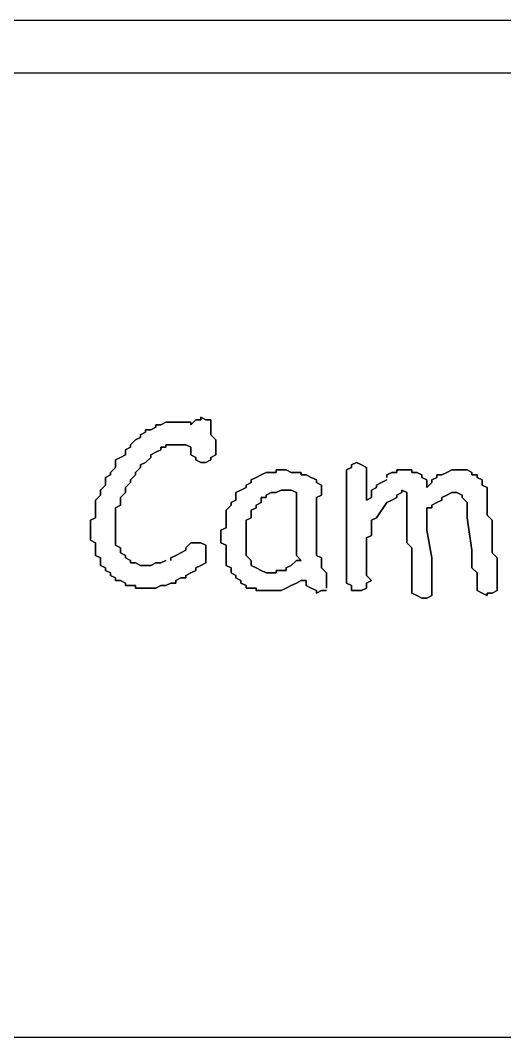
# Model space of a CAD drawing. Header units: metres. Extents: x 2.9 to 42.8, y 1.7 to 28.7.
# Drawn here: x 39.818 to 40.158, y 10.943 to 11.658 of the extents above; entities that cross this region are included whole.
import ezdxf

# ---------------------------------------------------------------- set-up
doc = ezdxf.new("R2010")
doc.units = ezdxf.units.M
doc.layers.add('NEGRO', color=7, linetype='Continuous')
doc.layers.add('VERDE', color=3, linetype='Continuous')

msp = doc.modelspace()

# ---------------------------------------------------------------- linework, layer by layer
at = {"layer": 'NEGRO', "lineweight": -3}
for points in [[(40.5836, 11.6575), (37.659, 11.6575)], [(40.5836, 11.6205), (37.659, 11.6205)], [(42.3545, 10.9432), (36.389, 10.9432)]]:
    msp.add_lwpolyline(points, dxfattribs=at)
at = {"layer": 'VERDE', "lineweight": -3}
for points in [[(39.9486, 11.3771), (39.945, 11.3788), (39.9486, 11.3771)], [(39.945, 11.3788), (39.945, 11.3771), (39.945, 11.3788)], [(39.9133, 11.3718), (39.9098, 11.37), (39.9133, 11.3718)], [(39.9168, 11.3736), (39.9133, 11.3736), (39.9168, 11.3736)], [(39.9133, 11.3736), (39.9133, 11.3718), (39.9133, 11.3736)], [(39.9203, 11.3753), (39.9168, 11.3736), (39.9203, 11.3753)], [(39.9239, 11.3753), (39.9203, 11.3753), (39.9239, 11.3753)], [(39.9274, 11.3753), (39.9239, 11.3753), (39.9274, 11.3753)], [(39.9309, 11.3753), (39.9274, 11.3753), (39.9309, 11.3753)], [(39.9344, 11.3753), (39.9309, 11.3753), (39.9344, 11.3753)], [(39.938, 11.3753), (39.9344, 11.3753), (39.938, 11.3753)], [(39.9415, 11.3771), (39.938, 11.3736), (39.9415, 11.3771)], [(39.938, 11.3736), (39.938, 11.3753), (39.938, 11.3736)], [(39.945, 11.3771), (39.9415, 11.3771), (39.945, 11.3771)], [(39.9521, 11.3771), (39.9486, 11.3771), (39.9521, 11.3771)], [(39.9521, 11.3753), (39.9521, 11.3771), (39.9521, 11.3753)], [(39.9521, 11.3718), (39.9521, 11.3753), (39.9521, 11.3718)], [(39.9521, 11.3683), (39.9521, 11.3718), (39.9521, 11.3683)], [(39.9027, 11.3647), (39.8992, 11.363), (39.9027, 11.3647)], [(39.9062, 11.3683), (39.9027, 11.3665), (39.9062, 11.3683)], [(39.9027, 11.3665), (39.9027, 11.3647), (39.9027, 11.3665)], [(39.9098, 11.37), (39.9062, 11.37), (39.9098, 11.37)], [(39.9062, 11.37), (39.9062, 11.3683), (39.9062, 11.37)], [(39.9521, 11.3665), (39.9521, 11.3683), (39.9521, 11.3665)], [(39.9556, 11.363), (39.9521, 11.3665), (39.9556, 11.363)], [(39.8956, 11.3577), (39.8921, 11.3559), (39.8956, 11.3577)], [(39.8992, 11.363), (39.8956, 11.3594), (39.8992, 11.363)], [(39.8956, 11.3594), (39.8956, 11.3577), (39.8956, 11.3594)], [(39.9168, 11.3559), (39.9168, 11.3577), (39.9168, 11.3559)], [(39.9168, 11.3577), (39.9203, 11.3577), (39.9168, 11.3577)], [(39.9203, 11.3577), (39.9203, 11.3594), (39.9203, 11.3577)], [(39.9203, 11.3594), (39.9239, 11.3594), (39.9203, 11.3594)], [(39.9239, 11.3594), (39.9274, 11.3594), (39.9239, 11.3594)], [(39.9274, 11.3594), (39.9309, 11.3594), (39.9274, 11.3594)], [(39.9309, 11.3594), (39.9344, 11.3594), (39.9309, 11.3594)], [(39.9344, 11.3594), (39.938, 11.3577), (39.9344, 11.3594)], [(39.938, 11.3577), (39.938, 11.3559), (39.938, 11.3577)], [(39.9556, 11.3612), (39.9556, 11.363), (39.9556, 11.3612)], [(39.9556, 11.3577), (39.9556, 11.3612), (39.9556, 11.3577)], [(39.9556, 11.3559), (39.9556, 11.3577), (39.9556, 11.3559)], [(39.8886, 11.3506), (39.8851, 11.3489), (39.8886, 11.3506)], [(39.8921, 11.3524), (39.8886, 11.3506), (39.8921, 11.3524)], [(39.8921, 11.3559), (39.8921, 11.3524), (39.8921, 11.3559)], [(39.9062, 11.3471), (39.9098, 11.3506), (39.9062, 11.3471)], [(39.9098, 11.3524), (39.9133, 11.3542), (39.9098, 11.3524)], [(39.9098, 11.3506), (39.9098, 11.3524), (39.9098, 11.3506)], [(39.9133, 11.3542), (39.9168, 11.3559), (39.9133, 11.3542)], [(39.938, 11.3559), (39.938, 11.3524), (39.938, 11.3559)], [(39.938, 11.3524), (39.9415, 11.3506), (39.938, 11.3524)], [(39.9415, 11.3506), (39.9415, 11.3489), (39.9415, 11.3506)], [(39.9521, 11.3506), (39.9556, 11.3524), (39.9521, 11.3506)], [(39.9521, 11.3489), (39.9521, 11.3506), (39.9521, 11.3489)], [(39.9556, 11.3524), (39.9556, 11.3559), (39.9556, 11.3524)], [(39.8851, 11.3436), (39.8815, 11.34), (39.8851, 11.3436)], [(39.8851, 11.3489), (39.8851, 11.3453), (39.8851, 11.3489)], [(39.8851, 11.3453), (39.8851, 11.3436), (39.8851, 11.3453)], [(39.8992, 11.34), (39.9027, 11.3436), (39.8992, 11.34)], [(39.9027, 11.3453), (39.9062, 11.3471), (39.9027, 11.3453)], [(39.9027, 11.3436), (39.9027, 11.3453), (39.9027, 11.3436)], [(39.9415, 11.3489), (39.945, 11.3471), (39.9415, 11.3489)], [(39.945, 11.3471), (39.9486, 11.3471), (39.945, 11.3471)], [(39.9486, 11.3471), (39.9521, 11.3489), (39.9486, 11.3471)], [(40.0509, 11.3436), (40.0473, 11.3418), (40.0509, 11.3436)], [(40.0544, 11.3471), (40.0509, 11.3453), (40.0544, 11.3471)], [(40.0509, 11.3453), (40.0509, 11.3436), (40.0509, 11.3453)], [(40.0579, 11.3453), (40.0544, 11.3471), (40.0579, 11.3453)], [(40.0614, 11.3436), (40.0579, 11.3453), (40.0614, 11.3436)], [(40.0614, 11.3418), (40.0614, 11.3436), (40.0614, 11.3418)], [(39.8815, 11.3383), (39.878, 11.3365), (39.8815, 11.3383)], [(39.878, 11.3365), (39.878, 11.333), (39.878, 11.3365)], [(39.8815, 11.34), (39.8815, 11.3383), (39.8815, 11.34)], [(39.8956, 11.3348), (39.8992, 11.3383), (39.8956, 11.3348)], [(39.8992, 11.3383), (39.8992, 11.34), (39.8992, 11.3383)], [(39.9838, 11.3365), (39.9803, 11.3348), (39.9838, 11.3365)], [(39.9874, 11.3383), (39.9838, 11.3365), (39.9874, 11.3383)], [(39.9909, 11.34), (39.9874, 11.3383), (39.9909, 11.34)], [(39.9944, 11.34), (39.9909, 11.34), (39.9944, 11.34)], [(39.9979, 11.34), (39.9944, 11.34), (39.9979, 11.34)], [(40.0015, 11.3418), (39.9979, 11.3418), (40.0015, 11.3418)], [(39.9979, 11.3418), (39.9979, 11.34), (39.9979, 11.3418)], [(40.005, 11.3418), (40.0015, 11.3418), (40.005, 11.3418)], [(40.0085, 11.34), (40.005, 11.3418), (40.0085, 11.34)], [(40.0121, 11.34), (40.0085, 11.34), (40.0121, 11.34)], [(40.0156, 11.34), (40.0121, 11.34), (40.0156, 11.34)], [(40.0156, 11.3383), (40.0156, 11.34), (40.0156, 11.3383)], [(40.0191, 11.3383), (40.0156, 11.3383), (40.0191, 11.3383)], [(40.0226, 11.3365), (40.0191, 11.3383), (40.0226, 11.3365)], [(40.0262, 11.3348), (40.0226, 11.3365), (40.0262, 11.3348)], [(40.0473, 11.3418), (40.0473, 11.3383), (40.0473, 11.3418)], [(40.0473, 11.3383), (40.0473, 11.3365), (40.0473, 11.3383)], [(40.0473, 11.3365), (40.0473, 11.333), (40.0473, 11.3365)], [(40.0614, 11.3383), (40.0614, 11.3418), (40.0614, 11.3383)], [(40.0614, 11.3365), (40.0614, 11.3383), (40.0614, 11.3365)], [(40.0614, 11.333), (40.0614, 11.3365), (40.0614, 11.333)], [(40.0791, 11.34), (40.0756, 11.3383), (40.0791, 11.34)], [(40.0756, 11.3383), (40.0756, 11.3365), (40.0756, 11.3383)], [(40.0826, 11.34), (40.0791, 11.34), (40.0826, 11.34)], [(40.0861, 11.3418), (40.0826, 11.3418), (40.0861, 11.3418)], [(40.0826, 11.3418), (40.0826, 11.34), (40.0826, 11.3418)], [(40.0897, 11.3418), (40.0861, 11.3418), (40.0897, 11.3418)], [(40.0932, 11.3418), (40.0897, 11.3418), (40.0932, 11.3418)], [(40.0932, 11.34), (40.0932, 11.3418), (40.0932, 11.34)], [(40.0967, 11.34), (40.0932, 11.34), (40.0967, 11.34)], [(40.1003, 11.3383), (40.0967, 11.34), (40.1003, 11.3383)], [(40.1003, 11.3365), (40.1003, 11.3383), (40.1003, 11.3365)], [(40.1038, 11.3348), (40.1003, 11.3365), (40.1038, 11.3348)], [(40.1108, 11.3365), (40.1073, 11.3348), (40.1108, 11.3365)], [(40.1144, 11.3383), (40.1108, 11.3383), (40.1144, 11.3383)], [(40.1108, 11.3383), (40.1108, 11.3365), (40.1108, 11.3383)], [(40.1179, 11.34), (40.1144, 11.3383), (40.1179, 11.34)], [(40.1214, 11.3418), (40.1179, 11.34), (40.1214, 11.3418)], [(40.1249, 11.3418), (40.1214, 11.3418), (40.1249, 11.3418)], [(40.1285, 11.3418), (40.1249, 11.3418), (40.1285, 11.3418)], [(40.132, 11.3418), (40.1285, 11.3418), (40.132, 11.3418)], [(40.1355, 11.34), (40.132, 11.3418), (40.1355, 11.34)], [(40.1355, 11.3383), (40.1355, 11.34), (40.1355, 11.3383)], [(40.1391, 11.3383), (40.1355, 11.3383), (40.1391, 11.3383)], [(40.1391, 11.3365), (40.1391, 11.3383), (40.1391, 11.3365)], [(40.1426, 11.3348), (40.1391, 11.3365), (40.1426, 11.3348)], [(39.878, 11.3312), (39.8745, 11.3277), (39.878, 11.3312)], [(39.878, 11.333), (39.878, 11.3312), (39.878, 11.333)], [(39.8921, 11.3295), (39.8956, 11.333), (39.8921, 11.3295)], [(39.8921, 11.3277), (39.8921, 11.3295), (39.8921, 11.3277)], [(39.8956, 11.333), (39.8956, 11.3348), (39.8956, 11.333)], [(39.9768, 11.3295), (39.9732, 11.3277), (39.9768, 11.3295)], [(39.9803, 11.333), (39.9768, 11.3312), (39.9803, 11.333)], [(39.9768, 11.3312), (39.9768, 11.3295), (39.9768, 11.3312)], [(39.9803, 11.3348), (39.9803, 11.333), (39.9803, 11.3348)], [(40.0262, 11.333), (40.0262, 11.3348), (40.0262, 11.333)], [(40.0297, 11.3312), (40.0262, 11.333), (40.0297, 11.3312)], [(40.0297, 11.3295), (40.0297, 11.3312), (40.0297, 11.3295)], [(40.0297, 11.3277), (40.0297, 11.3295), (40.0297, 11.3277)], [(40.0473, 11.333), (40.0473, 11.3295), (40.0473, 11.333)], [(40.0473, 11.3295), (40.0473, 11.3277), (40.0473, 11.3295)], [(40.0614, 11.3312), (40.0614, 11.333), (40.0614, 11.3312)], [(40.0614, 11.3295), (40.0614, 11.3312), (40.0614, 11.3295)], [(40.0614, 11.3206), (40.0614, 11.3295), (40.0614, 11.3206)], [(40.0685, 11.3295), (40.065, 11.3277), (40.0685, 11.3295)], [(40.072, 11.333), (40.0685, 11.3312), (40.072, 11.333)], [(40.0685, 11.3312), (40.0685, 11.3295), (40.0685, 11.3312)], [(40.0756, 11.3348), (40.072, 11.333), (40.0756, 11.3348)], [(40.1038, 11.3312), (40.1038, 11.3348), (40.1038, 11.3312)], [(40.1073, 11.333), (40.1038, 11.3295), (40.1073, 11.333)], [(40.1038, 11.3295), (40.1038, 11.3312), (40.1038, 11.3295)], [(40.1073, 11.3348), (40.1073, 11.333), (40.1073, 11.3348)], [(40.1426, 11.3312), (40.1426, 11.3348), (40.1426, 11.3312)], [(40.1461, 11.3295), (40.1426, 11.3312), (40.1461, 11.3295)], [(40.1461, 11.3277), (40.1461, 11.3295), (40.1461, 11.3277)], [(39.8745, 11.3242), (39.8709, 11.3206), (39.8745, 11.3242)], [(39.8745, 11.3277), (39.8745, 11.3259), (39.8745, 11.3277)], [(39.8745, 11.3259), (39.8745, 11.3242), (39.8745, 11.3259)], [(39.8886, 11.3224), (39.8921, 11.3259), (39.8886, 11.3224)], [(39.8886, 11.3206), (39.8886, 11.3224), (39.8886, 11.3206)], [(39.8921, 11.3259), (39.8921, 11.3277), (39.8921, 11.3259)], [(39.9732, 11.3277), (39.9697, 11.3259), (39.9732, 11.3277)], [(39.9697, 11.3259), (39.9697, 11.3242), (39.9697, 11.3259)], [(39.9697, 11.3242), (39.9697, 11.3206), (39.9697, 11.3242)], [(39.9874, 11.3189), (39.9874, 11.3224), (39.9874, 11.3189)], [(39.9874, 11.3224), (39.9909, 11.3224), (39.9874, 11.3224)], [(39.9909, 11.3242), (39.9944, 11.3259), (39.9909, 11.3242)], [(39.9909, 11.3224), (39.9909, 11.3242), (39.9909, 11.3224)], [(39.9944, 11.3259), (39.9979, 11.3259), (39.9944, 11.3259)], [(39.9979, 11.3259), (40.0015, 11.3277), (39.9979, 11.3259)], [(40.0015, 11.3277), (40.005, 11.3277), (40.0015, 11.3277)], [(40.005, 11.3277), (40.0085, 11.3277), (40.005, 11.3277)], [(40.0085, 11.3277), (40.0121, 11.3259), (40.0085, 11.3277)], [(40.0121, 11.3259), (40.0121, 11.3242), (40.0121, 11.3259)], [(40.0121, 11.3242), (40.0121, 11.3224), (40.0121, 11.3242)], [(40.0121, 11.3224), (40.0121, 11.3189), (40.0121, 11.3224)], [(40.0262, 11.3224), (40.0297, 11.3242), (40.0262, 11.3224)], [(40.0262, 11.3189), (40.0262, 11.3224), (40.0262, 11.3189)], [(40.0297, 11.3242), (40.0297, 11.3277), (40.0297, 11.3242)], [(40.0473, 11.3277), (40.0473, 11.3259), (40.0473, 11.3277)], [(40.0473, 11.3259), (40.0473, 11.3224), (40.0473, 11.3259)], [(40.0473, 11.3224), (40.0473, 11.3206), (40.0473, 11.3224)], [(40.065, 11.3224), (40.0614, 11.3206), (40.065, 11.3224)], [(40.065, 11.3277), (40.065, 11.3259), (40.065, 11.3277)], [(40.065, 11.3259), (40.065, 11.3224), (40.065, 11.3259)], [(40.0791, 11.3206), (40.0826, 11.3224), (40.0791, 11.3206)], [(40.0826, 11.3242), (40.0861, 11.3259), (40.0826, 11.3242)], [(40.0826, 11.3224), (40.0826, 11.3242), (40.0826, 11.3224)], [(40.0861, 11.3259), (40.0861, 11.3277), (40.0861, 11.3259)], [(40.0861, 11.3277), (40.0897, 11.3259), (40.0861, 11.3277)], [(40.0897, 11.3259), (40.0897, 11.3224), (40.0897, 11.3259)], [(40.0897, 11.3224), (40.0897, 11.3206), (40.0897, 11.3224)], [(40.1144, 11.3224), (40.1179, 11.3242), (40.1144, 11.3224)], [(40.1144, 11.3206), (40.1144, 11.3224), (40.1144, 11.3206)], [(40.1179, 11.3242), (40.1214, 11.3259), (40.1179, 11.3242)], [(40.1214, 11.3259), (40.1249, 11.3259), (40.1214, 11.3259)], [(40.1249, 11.3259), (40.1285, 11.3242), (40.1249, 11.3259)], [(40.1285, 11.3242), (40.1285, 11.3224), (40.1285, 11.3242)], [(40.1285, 11.3224), (40.132, 11.3189), (40.1285, 11.3224)], [(40.1461, 11.3259), (40.1461, 11.3277), (40.1461, 11.3259)], [(40.1461, 11.3242), (40.1461, 11.3259), (40.1461, 11.3242)], [(40.1461, 11.3206), (40.1461, 11.3242), (40.1461, 11.3206)], [(39.8709, 11.3206), (39.8709, 11.3189), (39.8709, 11.3206)], [(39.8709, 11.3189), (39.8709, 11.3153), (39.8709, 11.3189)], [(39.8709, 11.3153), (39.8709, 11.3136), (39.8709, 11.3153)], [(39.8851, 11.3153), (39.8886, 11.3171), (39.8851, 11.3153)], [(39.8851, 11.3136), (39.8851, 11.3153), (39.8851, 11.3136)], [(39.8886, 11.3171), (39.8886, 11.3206), (39.8886, 11.3171)], [(39.9662, 11.3171), (39.9627, 11.3136), (39.9662, 11.3171)], [(39.9697, 11.3206), (39.9662, 11.3189), (39.9697, 11.3206)], [(39.9662, 11.3189), (39.9662, 11.3171), (39.9662, 11.3189)], [(39.9803, 11.3136), (39.9838, 11.3153), (39.9803, 11.3136)], [(39.9838, 11.3171), (39.9874, 11.3189), (39.9838, 11.3171)], [(39.9838, 11.3153), (39.9838, 11.3171), (39.9838, 11.3153)], [(40.0121, 11.3189), (40.0121, 11.3171), (40.0121, 11.3189)], [(40.0121, 11.3171), (40.0121, 11.3153), (40.0121, 11.3171)], [(40.0121, 11.3153), (40.0121, 11.3118), (40.0121, 11.3153)], [(40.0262, 11.3153), (40.0262, 11.3189), (40.0262, 11.3153)], [(40.0262, 11.3136), (40.0262, 11.3153), (40.0262, 11.3136)], [(40.0473, 11.3206), (40.0473, 11.3171), (40.0473, 11.3206)], [(40.0473, 11.3171), (40.0473, 11.3153), (40.0473, 11.3171)], [(40.0473, 11.3153), (40.0473, 11.3118), (40.0473, 11.3153)], [(40.0685, 11.3083), (40.0756, 11.3189), (40.0685, 11.3083)], [(40.0756, 11.3189), (40.0791, 11.3206), (40.0756, 11.3189)], [(40.0897, 11.3206), (40.0897, 11.3171), (40.0897, 11.3206)], [(40.0897, 11.3171), (40.0897, 11.3136), (40.0897, 11.3171)], [(40.1038, 11.3136), (40.1038, 11.3153), (40.1038, 11.3136)], [(40.1038, 11.3153), (40.1073, 11.3153), (40.1038, 11.3153)], [(40.1073, 11.3171), (40.1108, 11.3189), (40.1073, 11.3171)], [(40.1073, 11.3153), (40.1073, 11.3171), (40.1073, 11.3153)], [(40.1108, 11.3189), (40.1144, 11.3206), (40.1108, 11.3189)], [(40.132, 11.3189), (40.132, 11.3171), (40.132, 11.3189)], [(40.132, 11.3171), (40.132, 11.3136), (40.132, 11.3171)], [(40.1461, 11.3171), (40.1461, 11.3206), (40.1461, 11.3171)], [(40.1461, 11.3136), (40.1461, 11.3171), (40.1461, 11.3136)], [(39.8709, 11.3083), (39.8674, 11.3065), (39.8709, 11.3083)], [(39.8709, 11.3136), (39.8709, 11.3118), (39.8709, 11.3136)], [(39.8709, 11.3118), (39.8709, 11.3083), (39.8709, 11.3118)], [(39.8851, 11.3101), (39.8851, 11.3136), (39.8851, 11.3101)], [(39.8851, 11.3083), (39.8851, 11.3101), (39.8851, 11.3083)], [(39.8851, 11.3065), (39.8851, 11.3083), (39.8851, 11.3065)], [(39.9627, 11.3136), (39.9627, 11.3118), (39.9627, 11.3136)], [(39.9627, 11.3118), (39.9627, 11.3101), (39.9627, 11.3118)], [(39.9627, 11.3101), (39.9627, 11.3065), (39.9627, 11.3101)], [(39.9768, 11.3065), (39.9803, 11.3083), (39.9768, 11.3065)], [(39.9803, 11.3118), (39.9803, 11.3136), (39.9803, 11.3118)], [(39.9803, 11.3083), (39.9803, 11.3118), (39.9803, 11.3083)], [(40.0121, 11.3118), (40.0121, 11.3101), (40.0121, 11.3118)], [(40.0121, 11.3101), (40.0121, 11.3083), (40.0121, 11.3101)], [(40.0121, 11.3083), (40.0121, 11.3065), (40.0121, 11.3083)], [(40.0262, 11.3118), (40.0262, 11.3136), (40.0262, 11.3118)], [(40.0262, 11.3101), (40.0262, 11.3118), (40.0262, 11.3101)], [(40.0262, 11.3065), (40.0262, 11.3101), (40.0262, 11.3065)], [(40.0473, 11.3118), (40.0473, 11.3083), (40.0473, 11.3118)], [(40.0473, 11.3083), (40.0473, 11.3065), (40.0473, 11.3083)], [(40.065, 11.3065), (40.0685, 11.3083), (40.065, 11.3065)], [(40.0897, 11.3136), (40.0897, 11.3118), (40.0897, 11.3136)], [(40.0897, 11.3118), (40.0897, 11.3101), (40.0897, 11.3118)], [(40.0897, 11.3101), (40.0897, 11.3083), (40.0897, 11.3101)], [(40.0897, 11.3083), (40.0897, 11.3048), (40.0897, 11.3083)], [(40.1038, 11.3118), (40.1038, 11.3136), (40.1038, 11.3118)], [(40.1038, 11.3083), (40.1038, 11.3118), (40.1038, 11.3083)], [(40.1038, 11.3065), (40.1038, 11.3083), (40.1038, 11.3065)], [(40.132, 11.3136), (40.132, 11.3118), (40.132, 11.3136)], [(40.132, 11.3118), (40.132, 11.3083), (40.132, 11.3118)], [(40.132, 11.3083), (40.1355, 11.2854), (40.132, 11.3083)], [(40.1461, 11.3101), (40.1461, 11.3136), (40.1461, 11.3101)], [(40.1496, 11.3065), (40.1461, 11.3101), (40.1496, 11.3065)], [(39.8674, 11.3065), (39.8674, 11.3048), (39.8674, 11.3065)], [(39.8674, 11.3048), (39.8674, 11.3012), (39.8674, 11.3048)], [(39.8674, 11.3012), (39.8674, 11.2995), (39.8674, 11.3012)], [(39.8851, 11.303), (39.8851, 11.3065), (39.8851, 11.303)], [(39.8851, 11.3012), (39.8851, 11.303), (39.8851, 11.3012)], [(39.8851, 11.2995), (39.8851, 11.3012), (39.8851, 11.2995)], [(39.9627, 11.3012), (39.9591, 11.2995), (39.9627, 11.3012)], [(39.9627, 11.3065), (39.9627, 11.3048), (39.9627, 11.3065)], [(39.9627, 11.3048), (39.9627, 11.3012), (39.9627, 11.3048)], [(39.9768, 11.3048), (39.9768, 11.3065), (39.9768, 11.3048)], [(39.9768, 11.3012), (39.9768, 11.3048), (39.9768, 11.3012)], [(39.9768, 11.2995), (39.9768, 11.3012), (39.9768, 11.2995)], [(40.0121, 11.3065), (40.0121, 11.3048), (40.0121, 11.3065)], [(40.0121, 11.3048), (40.0121, 11.303), (40.0121, 11.3048)], [(40.0121, 11.303), (40.0121, 11.2995), (40.0121, 11.303)], [(40.0262, 11.3048), (40.0262, 11.3065), (40.0262, 11.3048)], [(40.0262, 11.3012), (40.0262, 11.3048), (40.0262, 11.3012)], [(40.0262, 11.2977), (40.0262, 11.3012), (40.0262, 11.2977)], [(40.0473, 11.3065), (40.0473, 11.3048), (40.0473, 11.3065)], [(40.0473, 11.3048), (40.0473, 11.303), (40.0473, 11.3048)], [(40.0473, 11.303), (40.0473, 11.2995), (40.0473, 11.303)], [(40.065, 11.3048), (40.065, 11.3065), (40.065, 11.3048)], [(40.065, 11.303), (40.065, 11.3048), (40.065, 11.303)], [(40.065, 11.3012), (40.065, 11.303), (40.065, 11.3012)], [(40.065, 11.2995), (40.065, 11.3012), (40.065, 11.2995)], [(40.0897, 11.3048), (40.0897, 11.303), (40.0897, 11.3048)], [(40.0897, 11.303), (40.0897, 11.2995), (40.0897, 11.303)], [(40.1038, 11.303), (40.1038, 11.3065), (40.1038, 11.303)], [(40.1038, 11.3012), (40.1038, 11.303), (40.1038, 11.3012)], [(40.1038, 11.2995), (40.1038, 11.3012), (40.1038, 11.2995)], [(40.1496, 11.3048), (40.1496, 11.3065), (40.1496, 11.3048)], [(40.1496, 11.303), (40.1496, 11.3048), (40.1496, 11.303)], [(40.1496, 11.3012), (40.1496, 11.303), (40.1496, 11.3012)], [(40.1496, 11.2977), (40.1496, 11.3012), (40.1496, 11.2977)], [(39.8674, 11.2995), (39.8674, 11.2977), (39.8674, 11.2995)], [(39.8674, 11.2977), (39.8674, 11.2959), (39.8674, 11.2977)], [(39.8674, 11.2959), (39.8674, 11.2924), (39.8674, 11.2959)], [(39.8851, 11.2959), (39.8851, 11.2995), (39.8851, 11.2959)], [(39.8851, 11.2942), (39.8851, 11.2959), (39.8851, 11.2942)], [(39.8851, 11.2907), (39.8851, 11.2942), (39.8851, 11.2907)], [(39.9591, 11.2995), (39.9591, 11.2959), (39.9591, 11.2995)], [(39.9591, 11.2959), (39.9591, 11.2942), (39.9591, 11.2959)], [(39.9591, 11.2942), (39.9591, 11.2907), (39.9591, 11.2942)], [(39.9768, 11.2959), (39.9768, 11.2995), (39.9768, 11.2959)], [(39.9768, 11.2924), (39.9768, 11.2959), (39.9768, 11.2924)], [(40.0121, 11.2995), (40.0121, 11.2977), (40.0121, 11.2995)], [(40.0121, 11.2977), (40.0121, 11.2942), (40.0121, 11.2977)], [(40.0121, 11.2942), (40.0121, 11.2924), (40.0121, 11.2942)], [(40.0262, 11.2942), (40.0262, 11.2977), (40.0262, 11.2942)], [(40.0262, 11.2907), (40.0262, 11.2942), (40.0262, 11.2907)], [(40.0473, 11.2995), (40.0473, 11.2977), (40.0473, 11.2995)], [(40.0473, 11.2977), (40.0473, 11.2942), (40.0473, 11.2977)], [(40.0473, 11.2942), (40.0473, 11.2907), (40.0473, 11.2942)], [(40.0614, 11.2942), (40.065, 11.2959), (40.0614, 11.2942)], [(40.0614, 11.2907), (40.0614, 11.2942), (40.0614, 11.2907)], [(40.065, 11.2959), (40.065, 11.2995), (40.065, 11.2959)], [(40.0897, 11.2995), (40.0897, 11.2959), (40.0897, 11.2995)], [(40.0897, 11.2959), (40.0897, 11.2942), (40.0897, 11.2959)], [(40.0897, 11.2942), (40.0897, 11.2907), (40.0897, 11.2942)], [(40.1073, 11.2801), (40.1038, 11.2995), (40.1073, 11.2801)], [(40.1496, 11.2959), (40.1496, 11.2977), (40.1496, 11.2959)], [(40.1496, 11.2942), (40.1496, 11.2959), (40.1496, 11.2942)], [(40.1496, 11.2907), (40.1496, 11.2942), (40.1496, 11.2907)], [(39.8674, 11.2924), (39.8709, 11.2907), (39.8674, 11.2924)], [(39.8709, 11.2907), (39.8709, 11.2871), (39.8709, 11.2907)], [(39.8709, 11.2871), (39.8709, 11.2854), (39.8709, 11.2871)], [(39.8851, 11.2889), (39.8851, 11.2907), (39.8851, 11.2889)], [(39.8886, 11.2871), (39.8851, 11.2889), (39.8886, 11.2871)], [(39.8886, 11.2836), (39.8886, 11.2871), (39.8886, 11.2836)], [(39.938, 11.2907), (39.9344, 11.2871), (39.938, 11.2907)], [(39.9344, 11.2871), (39.9344, 11.2854), (39.9344, 11.2871)], [(39.9415, 11.2907), (39.938, 11.2907), (39.9415, 11.2907)], [(39.945, 11.2907), (39.9415, 11.2907), (39.945, 11.2907)], [(39.9486, 11.2889), (39.945, 11.2907), (39.9486, 11.2889)], [(39.9486, 11.2871), (39.9486, 11.2889), (39.9486, 11.2871)], [(39.9486, 11.2836), (39.9486, 11.2871), (39.9486, 11.2836)], [(39.9591, 11.2907), (39.9627, 11.2889), (39.9591, 11.2907)], [(39.9627, 11.2889), (39.9627, 11.2854), (39.9627, 11.2889)], [(39.9768, 11.2889), (39.9768, 11.2924), (39.9768, 11.2889)], [(39.9768, 11.2854), (39.9768, 11.2889), (39.9768, 11.2854)], [(40.0121, 11.2924), (40.0121, 11.2889), (40.0121, 11.2924)], [(40.0121, 11.2889), (40.0121, 11.2854), (40.0121, 11.2889)], [(40.0262, 11.2871), (40.0262, 11.2907), (40.0262, 11.2871)], [(40.0262, 11.2854), (40.0262, 11.2871), (40.0262, 11.2854)], [(40.0473, 11.2907), (40.0473, 11.2871), (40.0473, 11.2907)], [(40.0473, 11.2871), (40.0473, 11.2836), (40.0473, 11.2871)], [(40.0614, 11.2871), (40.0614, 11.2907), (40.0614, 11.2871)], [(40.0614, 11.2836), (40.0614, 11.2871), (40.0614, 11.2836)], [(40.0897, 11.2907), (40.0932, 11.2871), (40.0897, 11.2907)], [(40.0932, 11.2871), (40.0932, 11.2836), (40.0932, 11.2871)], [(40.1496, 11.2889), (40.1496, 11.2907), (40.1496, 11.2889)], [(40.1496, 11.2854), (40.1496, 11.2889), (40.1496, 11.2854)], [(39.8709, 11.2854), (39.8709, 11.2818), (39.8709, 11.2854)], [(39.8709, 11.2818), (39.8745, 11.2801), (39.8709, 11.2818)], [(39.8745, 11.2801), (39.8745, 11.2783), (39.8745, 11.2801)], [(39.8921, 11.2818), (39.8886, 11.2836), (39.8921, 11.2818)], [(39.8921, 11.2801), (39.8921, 11.2818), (39.8921, 11.2801)], [(39.8956, 11.2783), (39.8921, 11.2801), (39.8956, 11.2783)], [(39.9274, 11.2818), (39.9239, 11.2801), (39.9274, 11.2818)], [(39.9239, 11.2801), (39.9239, 11.2783), (39.9239, 11.2801)], [(39.9309, 11.2836), (39.9274, 11.2818), (39.9309, 11.2836)], [(39.9344, 11.2854), (39.9309, 11.2836), (39.9344, 11.2854)], [(39.9486, 11.2801), (39.9486, 11.2836), (39.9486, 11.2801)], [(39.9486, 11.2783), (39.9486, 11.2801), (39.9486, 11.2783)], [(39.9627, 11.2854), (39.9627, 11.2818), (39.9627, 11.2854)], [(39.9627, 11.2818), (39.9627, 11.2801), (39.9627, 11.2818)], [(39.9627, 11.2801), (39.9627, 11.2765), (39.9627, 11.2801)], [(39.9768, 11.2836), (39.9768, 11.2854), (39.9768, 11.2836)], [(39.9768, 11.2818), (39.9768, 11.2836), (39.9768, 11.2818)], [(39.9803, 11.2783), (39.9768, 11.2818), (39.9803, 11.2783)], [(40.0121, 11.2854), (40.0121, 11.2818), (40.0121, 11.2854)], [(40.0121, 11.2818), (40.0156, 11.2783), (40.0121, 11.2818)], [(40.0262, 11.2836), (40.0262, 11.2854), (40.0262, 11.2836)], [(40.0262, 11.2818), (40.0262, 11.2836), (40.0262, 11.2818)], [(40.0297, 11.2801), (40.0262, 11.2818), (40.0297, 11.2801)], [(40.0297, 11.2783), (40.0297, 11.2801), (40.0297, 11.2783)], [(40.0473, 11.2836), (40.0473, 11.2818), (40.0473, 11.2836)], [(40.0473, 11.2818), (40.0473, 11.2783), (40.0473, 11.2818)], [(40.0614, 11.2801), (40.0614, 11.2836), (40.0614, 11.2801)], [(40.0614, 11.2783), (40.0614, 11.2801), (40.0614, 11.2783)], [(40.0932, 11.2836), (40.0932, 11.2801), (40.0932, 11.2836)], [(40.0932, 11.2801), (40.0932, 11.2765), (40.0932, 11.2801)], [(40.1073, 11.2765), (40.1073, 11.2801), (40.1073, 11.2765)], [(40.1355, 11.2854), (40.1355, 11.2818), (40.1355, 11.2854)], [(40.1355, 11.2818), (40.1355, 11.2783), (40.1355, 11.2818)], [(40.1496, 11.2836), (40.1496, 11.2854), (40.1496, 11.2836)], [(40.1532, 11.2801), (40.1496, 11.2836), (40.1532, 11.2801)], [(40.1532, 11.2765), (40.1532, 11.2801), (40.1532, 11.2765)], [(39.8745, 11.2783), (39.8745, 11.2748), (39.8745, 11.2783)], [(39.8745, 11.2748), (39.878, 11.273), (39.8745, 11.2748)], [(39.878, 11.273), (39.878, 11.2712), (39.878, 11.273)], [(39.8956, 11.2765), (39.8956, 11.2783), (39.8956, 11.2765)], [(39.8992, 11.2765), (39.8956, 11.2765), (39.8992, 11.2765)], [(39.9027, 11.2748), (39.8992, 11.2765), (39.9027, 11.2748)], [(39.9062, 11.2748), (39.9027, 11.2748), (39.9062, 11.2748)], [(39.9098, 11.2748), (39.9062, 11.2748), (39.9098, 11.2748)], [(39.9133, 11.2765), (39.9098, 11.2748), (39.9133, 11.2765)], [(39.9168, 11.2765), (39.9133, 11.2765), (39.9168, 11.2765)], [(39.9203, 11.2783), (39.9168, 11.2765), (39.9203, 11.2783)], [(39.9415, 11.273), (39.945, 11.2748), (39.9415, 11.273)], [(39.9415, 11.2712), (39.9415, 11.273), (39.9415, 11.2712)], [(39.945, 11.2748), (39.9486, 11.2765), (39.945, 11.2748)], [(39.9486, 11.2765), (39.9486, 11.2783), (39.9486, 11.2765)], [(39.9627, 11.2765), (39.9627, 11.2748), (39.9627, 11.2765)], [(39.9627, 11.2748), (39.9662, 11.273), (39.9627, 11.2748)], [(39.9662, 11.273), (39.9662, 11.2712), (39.9662, 11.273)], [(39.9803, 11.2765), (39.9803, 11.2783), (39.9803, 11.2765)], [(39.9803, 11.2748), (39.9803, 11.2765), (39.9803, 11.2748)], [(39.9838, 11.273), (39.9803, 11.2748), (39.9838, 11.273)], [(39.9874, 11.2712), (39.9838, 11.273), (39.9874, 11.2712)], [(40.0085, 11.2748), (40.005, 11.273), (40.0085, 11.2748)], [(40.005, 11.273), (40.005, 11.2712), (40.005, 11.273)], [(40.0121, 11.2783), (40.0085, 11.2748), (40.0121, 11.2783)], [(40.0156, 11.2783), (40.0121, 11.2783), (40.0156, 11.2783)], [(40.0297, 11.2765), (40.0297, 11.2783), (40.0297, 11.2765)], [(40.0297, 11.273), (40.0297, 11.2765), (40.0297, 11.273)], [(40.0332, 11.2695), (40.0297, 11.273), (40.0332, 11.2695)], [(40.0473, 11.2783), (40.0473, 11.2765), (40.0473, 11.2783)], [(40.0473, 11.2765), (40.0473, 11.2748), (40.0473, 11.2765)], [(40.0473, 11.2748), (40.0473, 11.2712), (40.0473, 11.2748)], [(40.0614, 11.2765), (40.0614, 11.2783), (40.0614, 11.2765)], [(40.0614, 11.2748), (40.0614, 11.2765), (40.0614, 11.2748)], [(40.0614, 11.2712), (40.0614, 11.2748), (40.0614, 11.2712)], [(40.0932, 11.2765), (40.0932, 11.273), (40.0932, 11.2765)], [(40.0932, 11.273), (40.0932, 11.2712), (40.0932, 11.273)], [(40.1073, 11.273), (40.1073, 11.2765), (40.1073, 11.273)], [(40.1073, 11.2695), (40.1073, 11.273), (40.1073, 11.2695)], [(40.1355, 11.2783), (40.1355, 11.2765), (40.1355, 11.2783)], [(40.1355, 11.2765), (40.1355, 11.273), (40.1355, 11.2765)], [(40.1355, 11.273), (40.1391, 11.2695), (40.1355, 11.273)], [(40.1532, 11.273), (40.1532, 11.2765), (40.1532, 11.273)], [(40.1532, 11.2695), (40.1532, 11.273), (40.1532, 11.2695)], [(39.878, 11.2712), (39.8815, 11.2695), (39.878, 11.2712)], [(39.8815, 11.2695), (39.8815, 11.2677), (39.8815, 11.2695)], [(39.8815, 11.2677), (39.8851, 11.266), (39.8815, 11.2677)], [(39.8851, 11.266), (39.8851, 11.2642), (39.8851, 11.266)], [(39.9274, 11.2642), (39.9309, 11.266), (39.9274, 11.2642)], [(39.9309, 11.266), (39.9344, 11.266), (39.9309, 11.266)], [(39.9344, 11.2677), (39.938, 11.2695), (39.9344, 11.2677)], [(39.9344, 11.266), (39.9344, 11.2677), (39.9344, 11.266)], [(39.938, 11.2695), (39.9415, 11.2712), (39.938, 11.2695)], [(39.9662, 11.2712), (39.9662, 11.2695), (39.9662, 11.2712)], [(39.9662, 11.2695), (39.9697, 11.2677), (39.9662, 11.2695)], [(39.9697, 11.2677), (39.9697, 11.266), (39.9697, 11.2677)], [(39.9697, 11.266), (39.9732, 11.2642), (39.9697, 11.266)], [(39.9909, 11.2695), (39.9874, 11.2712), (39.9909, 11.2695)], [(39.9944, 11.2695), (39.9909, 11.2695), (39.9944, 11.2695)], [(39.9979, 11.2695), (39.9944, 11.2695), (39.9979, 11.2695)], [(40.0015, 11.2712), (39.9979, 11.2712), (40.0015, 11.2712)], [(39.9979, 11.2712), (39.9979, 11.2695), (39.9979, 11.2712)], [(40.005, 11.2712), (40.0015, 11.2712), (40.005, 11.2712)], [(40.0332, 11.2677), (40.0332, 11.2695), (40.0332, 11.2677)], [(40.0332, 11.266), (40.0332, 11.2677), (40.0332, 11.266)], [(40.0332, 11.2642), (40.0332, 11.266), (40.0332, 11.2642)], [(40.0473, 11.2712), (40.0473, 11.2677), (40.0473, 11.2712)], [(40.0473, 11.2677), (40.0473, 11.2642), (40.0473, 11.2677)], [(40.0614, 11.2677), (40.0614, 11.2712), (40.0614, 11.2677)], [(40.065, 11.2642), (40.0614, 11.2677), (40.065, 11.2642)], [(40.0932, 11.2712), (40.0932, 11.2677), (40.0932, 11.2712)], [(40.0932, 11.2677), (40.0932, 11.266), (40.0932, 11.2677)], [(40.0932, 11.266), (40.0932, 11.2624), (40.0932, 11.266)], [(40.1073, 11.2677), (40.1073, 11.2695), (40.1073, 11.2677)], [(40.1073, 11.2642), (40.1073, 11.2677), (40.1073, 11.2642)], [(40.1391, 11.2695), (40.1391, 11.2677), (40.1391, 11.2695)], [(40.1391, 11.2677), (40.1391, 11.266), (40.1391, 11.2677)], [(40.1391, 11.266), (40.1391, 11.2624), (40.1391, 11.266)], [(40.1532, 11.266), (40.1532, 11.2695), (40.1532, 11.266)], [(40.1532, 11.2624), (40.1532, 11.266), (40.1532, 11.2624)], [(39.8851, 11.2642), (39.8886, 11.2642), (39.8851, 11.2642)], [(39.8886, 11.2642), (39.8921, 11.2624), (39.8886, 11.2642)], [(39.8921, 11.2624), (39.8921, 11.2607), (39.8921, 11.2624)], [(39.8921, 11.2607), (39.8956, 11.2607), (39.8921, 11.2607)], [(39.8956, 11.2607), (39.8992, 11.2607), (39.8956, 11.2607)], [(39.8992, 11.2607), (39.8992, 11.2589), (39.8992, 11.2607)], [(39.8992, 11.2589), (39.9027, 11.2589), (39.8992, 11.2589)], [(39.9027, 11.2589), (39.9062, 11.2589), (39.9027, 11.2589)], [(39.9062, 11.2589), (39.9098, 11.2589), (39.9062, 11.2589)], [(39.9098, 11.2589), (39.9133, 11.2589), (39.9098, 11.2589)], [(39.9133, 11.2589), (39.9168, 11.2607), (39.9133, 11.2589)], [(39.9168, 11.2607), (39.9203, 11.2607), (39.9168, 11.2607)], [(39.9203, 11.2607), (39.9239, 11.2624), (39.9203, 11.2607)], [(39.9239, 11.2624), (39.9274, 11.2624), (39.9239, 11.2624)], [(39.9274, 11.2624), (39.9274, 11.2642), (39.9274, 11.2624)], [(39.9732, 11.2642), (39.9732, 11.2624), (39.9732, 11.2642)], [(39.9732, 11.2624), (39.9768, 11.2607), (39.9732, 11.2624)], [(39.9768, 11.2607), (39.9768, 11.2589), (39.9768, 11.2607)], [(39.9768, 11.2589), (39.9803, 11.2589), (39.9768, 11.2589)], [(39.9803, 11.2589), (39.9838, 11.2589), (39.9803, 11.2589)], [(39.9838, 11.2589), (39.9838, 11.2571), (39.9838, 11.2589)], [(40.0015, 11.2571), (40.005, 11.2589), (40.0015, 11.2571)], [(40.005, 11.2589), (40.0085, 11.2607), (40.005, 11.2589)], [(40.0085, 11.2607), (40.0121, 11.2624), (40.0085, 11.2607)], [(40.0121, 11.2624), (40.0156, 11.2642), (40.0121, 11.2624)], [(40.0156, 11.2642), (40.0191, 11.2642), (40.0156, 11.2642)], [(40.0191, 11.2642), (40.0191, 11.2607), (40.0191, 11.2642)], [(40.0191, 11.2607), (40.0226, 11.2589), (40.0191, 11.2607)], [(40.0226, 11.2589), (40.0262, 11.2571), (40.0226, 11.2589)], [(40.0332, 11.2624), (40.0332, 11.2642), (40.0332, 11.2624)], [(40.0332, 11.2607), (40.0332, 11.2624), (40.0332, 11.2607)], [(40.0332, 11.2589), (40.0332, 11.2607), (40.0332, 11.2589)], [(40.0473, 11.2642), (40.0473, 11.2624), (40.0473, 11.2642)], [(40.0473, 11.2624), (40.0509, 11.2607), (40.0473, 11.2624)], [(40.0509, 11.2607), (40.0509, 11.2589), (40.0509, 11.2607)], [(40.0509, 11.2589), (40.0509, 11.2571), (40.0509, 11.2589)], [(40.0579, 11.2571), (40.0614, 11.2589), (40.0579, 11.2571)], [(40.0614, 11.2624), (40.065, 11.2642), (40.0614, 11.2624)], [(40.0614, 11.2589), (40.0614, 11.2624), (40.0614, 11.2589)], [(40.0932, 11.2624), (40.0932, 11.2607), (40.0932, 11.2624)], [(40.0932, 11.2607), (40.0932, 11.2589), (40.0932, 11.2607)], [(40.0932, 11.2589), (40.0932, 11.2554), (40.0932, 11.2589)], [(40.1073, 11.2624), (40.1073, 11.2642), (40.1073, 11.2624)], [(40.1073, 11.2607), (40.1073, 11.2624), (40.1073, 11.2607)], [(40.1073, 11.2589), (40.1073, 11.2607), (40.1073, 11.2589)], [(40.1073, 11.2571), (40.1073, 11.2589), (40.1073, 11.2571)], [(40.1391, 11.2624), (40.1391, 11.2607), (40.1391, 11.2624)], [(40.1391, 11.2607), (40.1391, 11.2571), (40.1391, 11.2607)], [(40.1532, 11.2589), (40.1532, 11.2624), (40.1532, 11.2589)], [(40.1532, 11.2571), (40.1532, 11.2589), (40.1532, 11.2571)], [(39.9838, 11.2571), (39.9874, 11.2571), (39.9838, 11.2571)], [(39.9874, 11.2571), (39.9909, 11.2571), (39.9874, 11.2571)], [(39.9909, 11.2571), (39.9944, 11.2571), (39.9909, 11.2571)], [(39.9944, 11.2571), (39.9979, 11.2571), (39.9944, 11.2571)], [(39.9979, 11.2571), (40.0015, 11.2571), (39.9979, 11.2571)], [(40.0262, 11.2554), (40.0297, 11.2571), (40.0262, 11.2554)], [(40.0262, 11.2571), (40.0262, 11.2554), (40.0262, 11.2571)], [(40.0297, 11.2571), (40.0332, 11.2571), (40.0297, 11.2571)], [(40.0509, 11.2571), (40.0544, 11.2571), (40.0509, 11.2571)], [(40.0544, 11.2571), (40.0579, 11.2571), (40.0544, 11.2571)], [(40.0932, 11.2554), (40.0967, 11.2536), (40.0932, 11.2554)], [(40.0967, 11.2536), (40.1003, 11.2518), (40.0967, 11.2536)], [(40.1003, 11.2518), (40.1038, 11.2518), (40.1003, 11.2518)], [(40.1038, 11.2518), (40.1073, 11.2536), (40.1038, 11.2518)], [(40.1073, 11.2536), (40.1073, 11.2571), (40.1073, 11.2536)], [(40.1391, 11.2571), (40.1426, 11.2554), (40.1391, 11.2571)], [(40.1426, 11.2554), (40.1461, 11.2536), (40.1426, 11.2554)], [(40.1461, 11.2536), (40.1461, 11.2554), (40.1461, 11.2536)], [(40.1461, 11.2554), (40.1496, 11.2554), (40.1461, 11.2554)], [(40.1496, 11.2554), (40.1532, 11.2571), (40.1496, 11.2554)]]:
    msp.add_lwpolyline(points, dxfattribs=at)

doc.saveas('drawing.dxf')
